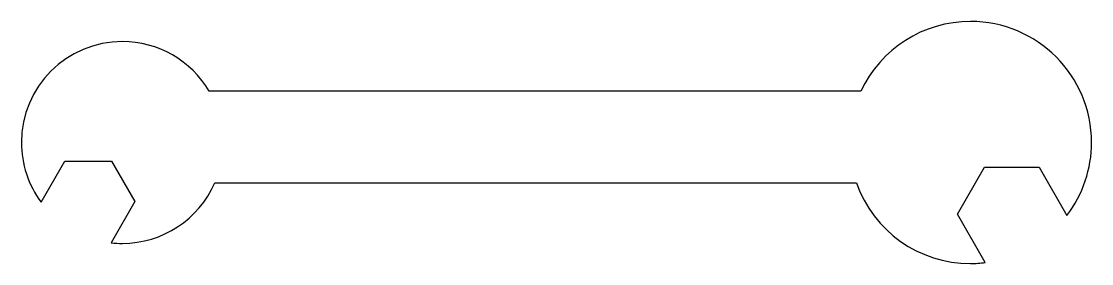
# Model space of a CAD drawing. Extents: x 0 to 79.5, y 0 to 18.
import ezdxf

# ---------------------------------------------------------------- set-up
doc = ezdxf.new("R2010")
doc.units = 0
doc.layers.add('Layer_1', color=7, linetype='CONTINUOUS')

msp = doc.modelspace()

# ---------------------------------------------------------------- linework, layer by layer
at = {"layer": 'Layer_1', "color": 7}
for p, q in [((70.496026, 18.000487), (70.496026, 17.999934)), ((1.46954, 4.555237), (3.235635, 7.613934)), ((3.235635, 7.613934), (6.69947, 7.613934)), ((6.69947, 7.613934), (8.431389, 4.613657)), ((69.529746, 3.673293), (71.551052, 7.173526)), ((71.551052, 7.173526), (75.592011, 7.173526)), ((8.431389, 4.613657), (6.663092, 1.550558)), ((71.602315, 0.079927), (69.529746, 3.673293))]:
    msp.add_line(p, q, dxfattribs=at)
for points in [[(70.496026, 17.999934), (67.002322, 17.995723), (63.826719, 15.969984), (62.350165, 12.803633)], [(79.495718, 9.000802), (79.495544, 13.971121), (75.466346, 18.000317), (70.496026, 18.000487)], [(7.499835, 16.500078), (3.357826, 16.499988), (0.000088, 13.142247), (0, 9.000237)], [(13.954015, 12.803633), (12.608135, 15.090902), (10.153697, 16.496611), (7.499835, 16.500078)], [(62.350165, 12.803633), (62.350165, 12.803633), (13.954015, 12.803633), (13.954015, 12.803633)], [(0, 9.000237), (0.003012, 7.399724), (0.517955, 5.842147), (1.46954, 4.555237)], [(77.666785, 3.580131), (78.849768, 5.140011), (79.491864, 7.043085), (79.495718, 9.000802)], [(75.592011, 7.173526), (75.592011, 7.173526), (77.666785, 3.580131), (77.666785, 3.580131)], [(7.499835, 1.499843), (10.478358, 1.503893), (13.172218, 3.270099), (14.363567, 5.999989)], [(14.363567, 5.999989), (14.363567, 5.999989), (62.022191, 5.999989), (62.022191, 5.999989)], [(62.022191, 5.999989), (63.292142, 2.408033), (66.686184, 0.004846), (70.496026, 0.000001)], [(6.663092, 1.550558), (6.940843, 1.518067), (7.220193, 1.501136), (7.499835, 1.499843)], [(70.496026, 0.000001), (70.866082, 0.003873), (71.235546, 0.030565), (71.602315, 0.079927)]]:
    msp.add_open_spline(points, degree=3, dxfattribs=at)

doc.saveas('drawing.dxf')
